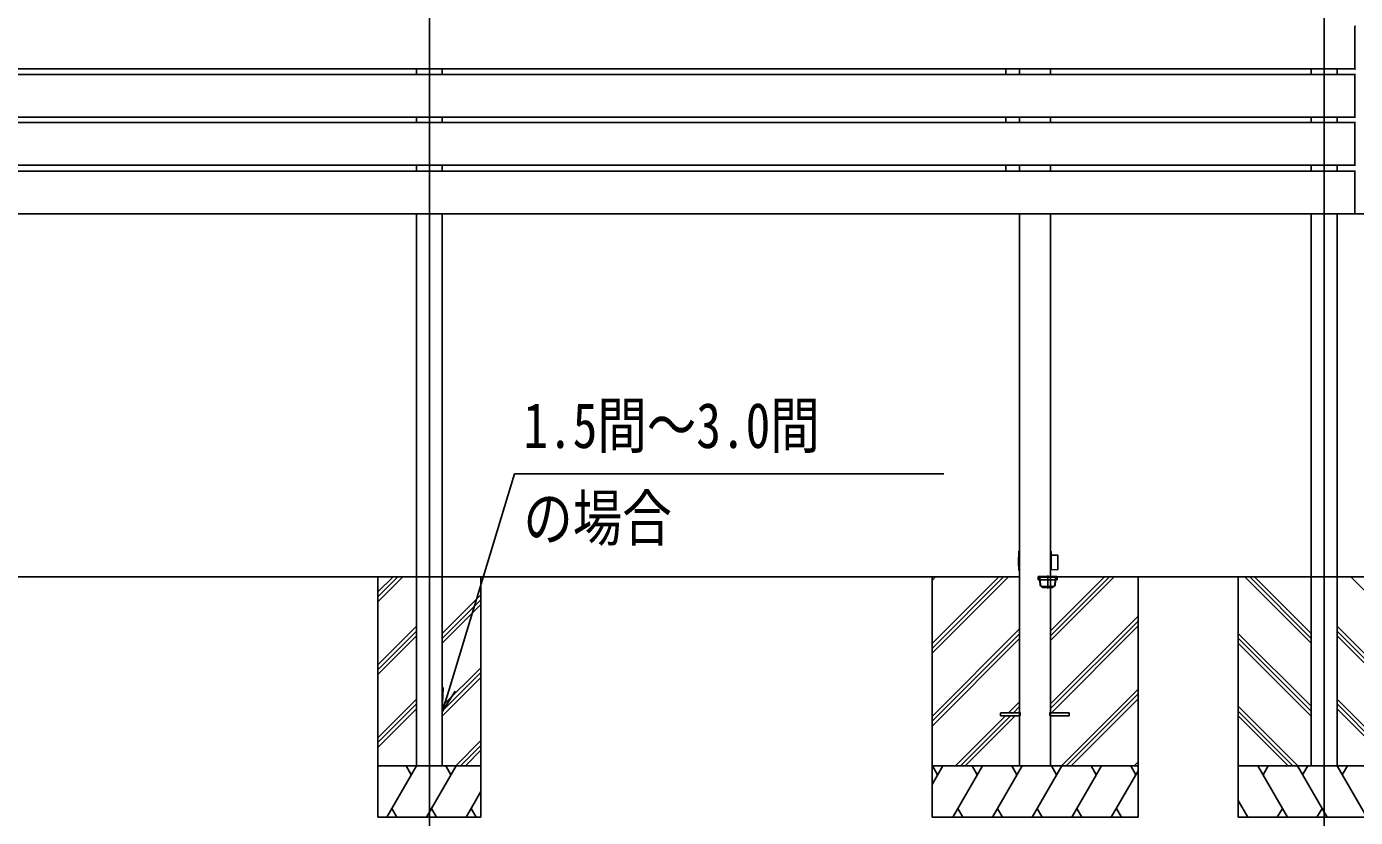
# Model space of a CAD drawing. Units: millimetres, scale not verified. Extents: x -16820 to 16820, y -11881 to 11886.
# Drawn here: x -12951 to -9082, y -7294 to -4991 of the extents above; entities that cross this region are included whole.
import ezdxf
from ezdxf.enums import TextEntityAlignment as Align

# ---------------------------------------------------------------- set-up
doc = ezdxf.new("R2010")
doc.units = ezdxf.units.MM
doc.header["$LTSCALE"] = 60
for name, color, linetype in [('0-4_YKK_12', 2, 'Continuous'), ('0-5_YKK_13', 4, 'Continuous'), ('0-6_YKK_A1', 4, 'Continuous'), ('0-7_YKK_D', 6, 'Continuous'), ('0-9_YSS_K', 3, 'Continuous')]:
    doc.layers.add(name, color=color, linetype=linetype)
doc.styles.add('ＭＳ ゴシック', font='')
doc.styles.get('ＭＳ ゴシック').set_extended_font_data('MS Gothic')

msp = doc.modelspace()

# ---------------------------------------------------------------- linework, layer by layer
at = {"layer": '0-4_YKK_12'}
for p, q in [((-11777.92, -3853.71), (-11777.92, -7400.08)), ((-9172.92, -3853.71), (-9172.92, -7400.08)), ((-9977.92, -6589.8), (-9977.92, -6627.8))]:
    msp.add_line(p, q, dxfattribs=at)
at = {"layer": '0-5_YKK_13'}
for p, q in [((-9083.42, -5113.8), (-9083.42, -4991.8)), ((-9083.42, -5115.1), (-9083.42, -5113.8)), ((-9081.86, -5115), (-9083.42, -5115.1)), ((-9083.42, -5253.8), (-9083.42, -5131.8)), ((-9083.42, -5255.1), (-9083.42, -5253.8)), ((-9081.86, -5255), (-9083.42, -5255.1)), ((-9083.42, -5393.8), (-9083.42, -5271.8)), ((-9083.42, -5395.1), (-9083.42, -5393.8)), ((-9081.86, -5395), (-9083.42, -5395.1)), ((-9083.42, -5535.2), (-9083.42, -5413.2)), ((-9083.42, -5536.5), (-9083.42, -5535.2)), ((-9081.86, -5536.4), (-9083.42, -5536.5)), ((-10005.92, -6592.8), (-9949.92, -6592.8)), ((-10001.78, -6594.8), (-10005.42, -6594.8)), ((-10005.42, -6594.8), (-10005.42, -6602.8)), ((-10001.08, -6602.8), (-10005.42, -6602.8)), ((-10000.8, -6594.55), (-10001.82, -6594.55)), ((-9999.81, -6617.32), (-10001.79, -6594.71)), ((-9954.06, -6594.8), (-10001.78, -6594.8)), ((-10001.08, -6602.8), (-9954.76, -6602.8)), ((-10000.06, -6603.05), (-10001.06, -6603.05)), ((-9998.82, -6617.24), (-10000.8, -6594.63)), ((-9957.02, -6617.24), (-9955.05, -6594.63)), ((-9956.03, -6617.32), (-9954.05, -6594.71)), ((-9955.78, -6603.05), (-9954.78, -6603.05)), ((-9955.04, -6594.55), (-9954.02, -6594.55)), ((-9954.76, -6602.8), (-9950.42, -6602.8)), ((-9950.42, -6594.8), (-9954.06, -6594.8)), ((-9950.42, -6594.8), (-9950.42, -6602.8)), ((-9949.92, -6593.8), (-9949.92, -6592.8)), ((-9993.84, -6621.8), (-9961.61, -6621.8)), ((-9962, -6622.8), (-9993.84, -6622.8)), ((-9962.92, -6624.8), (-9962.92, -6622.8))]:
    msp.add_line(p, q, dxfattribs=at)
for points in [[(-9083.42, -4991.8), (-9083.42, -4990.5), (-9081.86, -4990.6)], [(-9083.42, -5131.8), (-9083.42, -5130.5), (-9081.86, -5130.6)], [(-9083.42, -5271.8), (-9083.42, -5270.5), (-9081.86, -5270.6)], [(-9083.42, -5413.2), (-9083.42, -5411.9), (-9081.86, -5412)], [(-9949.92, -6593.8), (-10005.92, -6593.8), (-10005.92, -6592.8)], [(-9992.92, -6622.8), (-9992.92, -6624.8), (-9962.92, -6624.8)]]:
    msp.add_lwpolyline(points, dxfattribs=at)
for centre, radius, start, end in [((-10002.79, -6594.8), 2, 5, 90), ((-10002.79, -6594.8), 1, 5, 90), ((-9953.05, -6594.8), 2, 90, 175), ((-9953.05, -6594.8), 1, 90, 175), ((-9993.84, -6616.8), 6, 185, 270), ((-9993.84, -6616.8), 5, 185, 270), ((-9962, -6616.8), 5, 270, 355), ((-9962, -6616.8), 6, 270, 355)]:
    msp.add_arc(centre, radius, start, end, dxfattribs=at)
at = {"layer": '0-6_YKK_A1'}
for p, q in [((-9083.42, -5114.8), (-9083.42, -4990.8)), ((-9083.42, -5130.8), (-14472.42, -5130.8)), ((-11815.42, -5114.8), (-11815.42, -5130.8)), ((-11740.42, -5114.8), (-11740.42, -5130.8)), ((-10100.12, -5130.8), (-10100.12, -5114.8)), ((-10060.12, -5114.8), (-10060.12, -5130.8)), ((-9969.72, -5114.8), (-9969.72, -5130.8)), ((-9210.42, -5114.8), (-9210.42, -5130.8)), ((-9135.42, -5114.8), (-9135.42, -5130.8)), ((-9083.42, -5254.8), (-9083.42, -5130.8)), ((-11815.42, -5254.8), (-11815.42, -5270.8)), ((-11740.42, -5254.8), (-11740.42, -5270.8)), ((-10100.12, -5270.8), (-10100.12, -5254.8)), ((-10060.12, -5254.8), (-10060.12, -5270.8)), ((-9969.72, -5254.8), (-9969.72, -5270.8)), ((-9210.42, -5254.8), (-9210.42, -5270.8)), ((-9135.42, -5254.8), (-9135.42, -5270.8)), ((-9083.42, -5270.8), (-14472.42, -5270.8)), ((-9083.42, -5394.8), (-9083.42, -5270.8)), ((-9083.42, -5412.2), (-14472.42, -5412.2)), ((-11815.42, -5394.8), (-11815.42, -5412.2)), ((-11740.42, -5394.8), (-11740.42, -5412.2)), ((-10100.12, -5410.8), (-10100.12, -5394.8)), ((-10060.12, -5394.8), (-10060.12, -5412.2)), ((-9969.72, -5394.8), (-9969.72, -5412.2)), ((-9210.42, -5394.8), (-9210.42, -5412.2)), ((-9135.42, -5394.8), (-9135.42, -5412.2)), ((-9083.42, -5536.2), (-9083.42, -5412.2)), ((-11815.42, -5536.2), (-11815.42, -7143.8)), ((-11740.42, -5536.2), (-11740.42, -7143.8)), ((-10060.12, -5536.2), (-10060.12, -7143.8)), ((-9969.72, -5536.2), (-9969.72, -7143.8)), ((-9210.42, -5536.2), (-9210.42, -7143.8)), ((-9154.31, -5536.2), (-8992.14, -5536.2)), ((-9135.42, -5536.2), (-9135.42, -7143.8)), ((-10061.84, -6519.3), (-10061.14, -6519.3)), ((-10061.14, -6519.6), (-10061.42, -6551.55)), ((-10061.14, -6519.3), (-10060.12, -6519.3)), ((-10061.14, -6519.3), (-10061.14, -6519.6)), ((-10060.12, -6519.6), (-10061.14, -6519.6)), ((-9969.2, -6519.6), (-9969.72, -6519.6)), ((-9969.2, -6519.3), (-9969.2, -6519.6)), ((-9969.04, -6538.01), (-9969.2, -6519.6)), ((-9968.2, -6519.6), (-9968.05, -6536.89)), ((-9948.22, -6530.54), (-9968.11, -6530.2)), ((-9967.8, -6538.04), (-9967.92, -6551.55)), ((-9948.22, -6551.55), (-9948.22, -6530.54)), ((-9947.92, -6530.84), (-9947.92, -6572.26)), ((-10061.42, -6551.55), (-10062.42, -6551.55)), ((-10061.23, -6573.8), (-10061.93, -6573.8)), ((-10061.42, -6551.55), (-10061.23, -6573.5)), ((-10060.12, -6551.55), (-10061.42, -6551.55)), ((-10061.23, -6573.5), (-10060.12, -6573.5)), ((-10061.23, -6573.8), (-10061.23, -6573.5)), ((-10060.12, -6573.8), (-10061.23, -6573.8)), ((-9967.92, -6551.55), (-9969.72, -6551.55)), ((-9969.72, -6573.5), (-9969.11, -6573.5)), ((-9969.11, -6573.8), (-9969.72, -6573.8)), ((-9969.11, -6573.5), (-9969.04, -6565.09)), ((-9969.11, -6573.8), (-9969.11, -6573.5)), ((-9968.41, -6573.8), (-9969.11, -6573.8)), ((-9968.05, -6566.21), (-9968.11, -6573.5)), ((-9968.11, -6572.9), (-9948.22, -6572.56)), ((-9967.92, -6551.55), (-9967.8, -6565.06)), ((-9948.22, -6572.56), (-9948.22, -6551.55)), ((-13495.72, -6593.8), (-10060.12, -6593.8)), ((-11927.92, -6593.8), (-11927.92, -7293.8)), ((-11927.92, -6637.78), (-11883.94, -6593.8)), ((-11927.92, -6651.92), (-11869.8, -6593.8)), ((-11927.92, -6666.06), (-11855.66, -6593.8)), ((-11627.92, -6593.8), (-11627.92, -7293.8)), ((-10314.67, -6593.8), (-10314.67, -7293.8)), ((-10314.67, -6787.98), (-10120.49, -6593.8)), ((-10314.67, -6802.12), (-10106.35, -6593.8)), ((-10314.67, -6816.26), (-10092.21, -6593.8)), ((-10314.67, -6604.13), (-10304.34, -6593.8)), ((-9969.72, -6593.8), (-8183.12, -6593.8)), ((-9969.47, -6779.43), (-9783.84, -6593.8)), ((-9969.47, -6765.29), (-9797.98, -6593.8)), ((-9969.47, -6751.15), (-9812.12, -6593.8)), ((-9714.67, -6593.8), (-9714.67, -7293.8)), ((-9422.92, -6593.8), (-9422.92, -7293.8)), ((-9210.42, -6786.93), (-9403.55, -6593.8)), ((-9210.42, -6772.79), (-9389.41, -6593.8)), ((-9210.42, -6758.65), (-9375.27, -6593.8)), ((-8722.92, -6966.06), (-9095.18, -6593.8)), ((-11740.42, -6758.65), (-11627.92, -6646.15)), ((-11740.42, -6772.79), (-11627.92, -6660.29)), ((-11740.42, -6786.93), (-11627.92, -6674.43)), ((-9969.47, -6963.28), (-9714.67, -6708.48)), ((-9969.47, -6977.42), (-9714.67, -6722.62)), ((-11927.92, -6849.91), (-11815.42, -6737.41)), ((-11927.92, -6864.05), (-11815.42, -6751.55)), ((-11927.92, -6878.19), (-11815.42, -6765.7)), ((-10314.67, -7000.11), (-10059.87, -6745.31)), ((-10314.67, -7014.25), (-10059.87, -6759.45)), ((-9967.21, -6989.3), (-9714.67, -6736.76)), ((-9210.42, -6970.78), (-9422.92, -6758.28)), ((-8729.03, -7143.8), (-9135.42, -6737.41)), ((-8743.17, -7143.8), (-9135.42, -6751.55)), ((-8757.31, -7143.8), (-9135.42, -6765.7)), ((-10314.67, -7028.39), (-10059.87, -6773.59)), ((-9210.42, -6984.92), (-9422.92, -6772.42)), ((-9210.42, -6999.06), (-9422.92, -6786.56)), ((-11740.42, -6970.78), (-11627.92, -6858.28)), ((-11740.42, -6984.92), (-11627.92, -6872.42)), ((-11740.42, -6999.06), (-11627.92, -6886.56)), ((-9937.86, -7143.8), (-9714.67, -6920.61)), ((-11927.92, -7062.04), (-11815.42, -6949.54)), ((-11927.92, -7076.18), (-11815.42, -6963.68)), ((-10091.73, -6989.3), (-10059.87, -6957.44)), ((-9923.72, -7143.8), (-9714.67, -6934.75)), ((-9909.58, -7143.8), (-9714.67, -6948.89)), ((-9017.42, -7067.54), (-9135.42, -6949.54)), ((-9017.42, -7081.68), (-9135.42, -6963.68)), ((-11927.92, -7090.33), (-11815.42, -6977.83)), ((-10246.23, -7143.8), (-10100.73, -6998.3)), ((-10232.09, -7143.8), (-10086.59, -6998.3)), ((-10217.94, -7143.8), (-10072.44, -6998.3)), ((-10114.98, -6989.3), (-10114.98, -6998.3)), ((-10114.98, -6989.3), (-10059.98, -6989.3)), ((-10114.98, -6989.3), (-10114.98, -6998.3)), ((-10114.98, -6989.3), (-10059.98, -6989.3)), ((-10114.98, -6998.3), (-10059.98, -6998.3)), ((-10114.98, -6998.3), (-10059.98, -6998.3)), ((-10077.59, -6989.3), (-10059.87, -6971.58)), ((-10063.44, -6989.3), (-10059.87, -6985.73)), ((-10058.32, -6988.8), (-10060.12, -6988.8)), ((-10060.12, -6998.79), (-10060.12, -6988.81)), ((-10060.12, -6998.79), (-10060.12, -6988.81)), ((-10060.12, -6998.8), (-10058.32, -6998.8)), ((-10058.32, -6998.79), (-10058.32, -6988.81)), ((-9969.72, -6988.8), (-9971.52, -6988.8)), ((-9971.52, -6998.79), (-9971.52, -6988.81)), ((-9971.52, -6998.8), (-9969.72, -6998.8)), ((-9969.98, -6989.3), (-9914.98, -6989.3)), ((-9969.98, -6989.3), (-9914.98, -6989.3)), ((-9969.98, -6998.3), (-9914.98, -6998.3)), ((-9969.98, -6998.3), (-9914.98, -6998.3)), ((-9969.72, -6998.79), (-9969.72, -6988.81)), ((-9969.72, -6998.79), (-9969.72, -6988.81)), ((-9914.98, -6989.3), (-9914.98, -6998.3)), ((-9914.98, -6989.3), (-9914.98, -6998.3)), ((-9249.53, -7143.8), (-9422.92, -6970.41)), ((-9263.67, -7143.8), (-9422.92, -6984.55)), ((-9277.81, -7143.8), (-9422.92, -6998.69)), ((-9017.42, -7095.83), (-9135.42, -6977.83)), ((-11701.31, -7143.8), (-11627.92, -7070.41)), ((-11687.17, -7143.8), (-11627.92, -7084.55)), ((-11673.03, -7143.8), (-11627.92, -7098.69)), ((-11627.92, -7143.8), (-11927.92, -7143.8)), ((-11902.43, -7293.8), (-11815.83, -7143.8)), ((-11830.83, -7169.78), (-11845.83, -7143.8)), ((-11786.96, -7293.8), (-11700.36, -7143.8)), ((-11715.36, -7169.78), (-11730.36, -7143.8)), ((-9714.67, -7143.8), (-10314.67, -7143.8)), ((-10314.67, -7198.1), (-10283.32, -7143.8)), ((-10298.32, -7169.78), (-10313.32, -7143.8)), ((-10254.45, -7293.8), (-10167.85, -7143.8)), ((-10182.85, -7169.78), (-10197.85, -7143.8)), ((-10138.98, -7293.8), (-10052.38, -7143.8)), ((-10067.38, -7169.78), (-10082.38, -7143.8)), ((-10079.12, -7143.8), (-10078.62, -7143.8)), ((-10041.12, -7143.8), (-10040.62, -7143.8)), ((-10038.32, -7143.8), (-10038.62, -7143.8)), ((-10038.62, -7143.8), (-10035.62, -7143.8)), ((-10037.42, -7143.8), (-10038.32, -7143.8)), ((-10037.12, -7143.8), (-10037.42, -7143.8)), ((-10023.51, -7293.8), (-9936.91, -7143.8)), ((-9951.91, -7169.78), (-9966.91, -7143.8)), ((-9908.04, -7293.8), (-9821.44, -7143.8)), ((-9836.44, -7169.78), (-9851.44, -7143.8)), ((-9735.97, -7143.8), (-9720.97, -7169.78)), ((-9725.73, -7143.8), (-9714.67, -7132.74)), ((-9422.92, -7143.8), (-8722.92, -7143.8)), ((-9279.35, -7293.8), (-9365.95, -7143.8)), ((-9350.95, -7169.78), (-9335.95, -7143.8)), ((-9163.88, -7293.8), (-9250.48, -7143.8)), ((-9235.48, -7169.78), (-9220.48, -7143.8)), ((-9048.41, -7293.8), (-9135.01, -7143.8)), ((-9120.01, -7169.78), (-9105.01, -7143.8)), ((-9792.57, -7293.8), (-9714.67, -7158.87)), ((-11671.49, -7293.8), (-11627.92, -7218.33)), ((-11887.43, -7267.82), (-11872.44, -7293.8)), ((-11771.96, -7267.82), (-11756.97, -7293.8)), ((-11656.5, -7267.82), (-11641.5, -7293.8)), ((-10239.46, -7267.82), (-10224.46, -7293.8)), ((-10123.98, -7267.82), (-10108.99, -7293.8)), ((-10008.51, -7267.82), (-9993.52, -7293.8)), ((-9893.05, -7267.82), (-9878.05, -7293.8)), ((-9777.58, -7267.82), (-9762.58, -7293.8)), ((-9394.82, -7293.8), (-9422.92, -7245.12)), ((-9294.35, -7267.82), (-9309.35, -7293.8)), ((-9178.88, -7267.82), (-9193.88, -7293.8)), ((-11927.92, -7293.8), (-11627.92, -7293.8)), ((-10314.67, -7293.8), (-9714.67, -7293.8)), ((-8722.92, -7293.8), (-9422.92, -7293.8))]:
    msp.add_line(p, q, dxfattribs=at)
for points in [[(-9083.42, -5114.8), (-14472.04, -5114.8), (-14472.42, -4990.8)], [(-9083.42, -5254.8), (-14472.04, -5254.8), (-14472.42, -5130.8)], [(-9083.42, -5394.8), (-14472.04, -5394.8), (-14472.42, -5270.8)], [(-9083.42, -5536.2), (-14472.04, -5536.2), (-14472.42, -5412.2)], [(-10062.23, -6573.5), (-10062.42, -6551.55), (-10062.14, -6519.6)], [(-9969.72, -6519.3), (-9969.2, -6519.3), (-9968.5, -6519.3)], [(-9969.04, -6538.01), (-9968.04, -6538.04), (-9967.8, -6538.04)], [(-9969.04, -6565.09), (-9968.04, -6565.06), (-9967.8, -6565.06)], [(-10078.62, -7143.8), (-9989.22, -7143.8), (-9988.72, -7143.8)], [(-10040.62, -7143.8), (-10041.12, -7143.8), (-10040.82, -7143.8), (-10038.92, -7143.8), (-10038.62, -7143.8), (-10038.92, -7143.8), (-10039.02, -7143.8)], [(-10039.02, -7143.8), (-10039.32, -7143.8), (-10039.02, -7143.8), (-10037.62, -7143.8), (-10037.12, -7143.8)], [(-10035.92, -7143.8), (-10038.92, -7143.8), (-10038.62, -7143.8), (-10036.72, -7143.8), (-10036.42, -7143.8), (-10036.72, -7143.8), (-10039.02, -7143.8), (-10039.32, -7143.8), (-10039.23, -7143.8), (-10039.01, -7143.8), (-10038.92, -7143.8), (-10038.88, -7143.8), (-10036.46, -7143.8), (-10036.42, -7143.8), (-10033.42, -7143.8), (-10032.29, -7143.8), (-10032.03, -7143.8), (-10030.82, -7143.8), (-10030.56, -7143.8)]]:
    msp.add_lwpolyline(points, dxfattribs=at)
for centre, radius, start, end in [((-10061.84, -6519.6), 0.3, 90, 179.5), ((-9969.08, -6536.97), 1.04, 272.34943, 4.76455), ((-9968.5, -6519.6), 0.3, 0.5, 90), ((-9948.22, -6530.84), 0.3, 0, 89), ((-10061.93, -6573.5), 0.3, 180.5, 270), ((-9969.1, -6566.14), 1.05, 356.22953, 86.65649), ((-9968.41, -6573.5), 0.3, 270, 359.5), ((-9948.22, -6572.26), 0.3, 271, 0)]:
    msp.add_arc(centre, radius, start, end, dxfattribs=at)
for centre, start_param, end_param in [((-10061.14, -6519.6), 4.7124491, 6.2831693), ((-9969.2, -6519.6), 3.1416086, 4.7123288), ((-10061.23, -6573.5), 0.000016, 1.5707362), ((-9969.11, -6573.5), 1.5708565, 3.1415767)]:
    msp.add_ellipse(centre, major_axis=(-1, 0), ratio=0.002618, start_param=start_param, end_param=end_param, dxfattribs=at)
at = {"layer": '0-7_YKK_D'}
for points in [[(-11740.42, -6986.42), (-11720.67, -6921.35), (-11530.26, -6293.8), (-10280.02, -6293.8)], [(-11703.24, -6926.64), (-11740.42, -6986.42), (-11738.11, -6916.06)]]:
    msp.add_lwpolyline(points, dxfattribs=at)
at = {"layer": '0-9_YSS_K'}
for radius in [1, 0.667, 0.333]:
    msp.add_arc((-10001.08, -6602.8), radius, 180, 275, dxfattribs=at)

# ---------------------------------------------------------------- texts
at = {"layer": '0-7_YKK_D', "style": 'ＭＳ ゴシック', "width": 0.8}
for s, p in [('1.5間～3.0間', (-11504.58, -6258.12)), ('の場合', (-11504.58, -6528.12))]:
    msp.add_text(s, height=132, dxfattribs=at).set_placement(p, align=Align.BOTTOM_LEFT)

doc.saveas('drawing.dxf')
